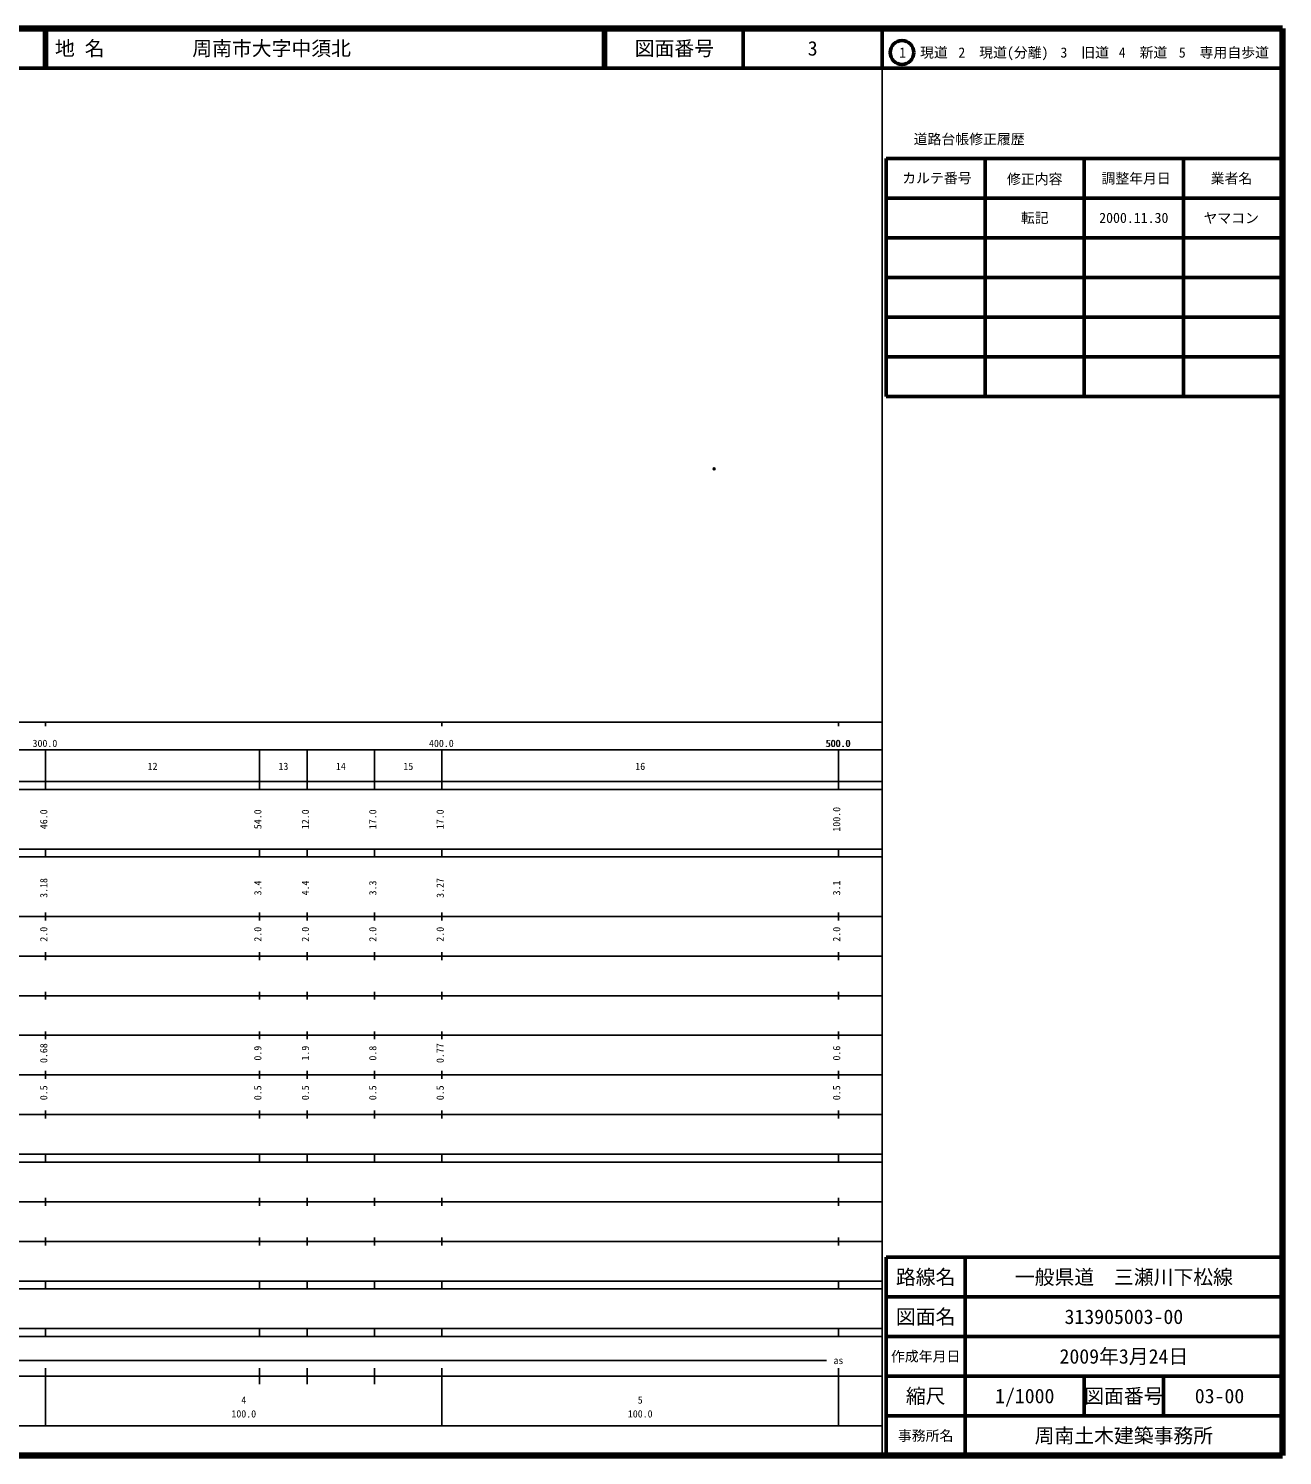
# Model space of a CAD drawing. Units: millimetres on the paper. Extents: x 40 to 680, y 20 to 380.
# Drawn here: x 363.7 to 680, y 20 to 380 of the extents above; entities that cross this region are included whole.
import ezdxf
from ezdxf.enums import TextEntityAlignment as Align

# ---------------------------------------------------------------- set-up
doc = ezdxf.new("R2010")
doc.units = ezdxf.units.MM
doc.header["$PDMODE"] = 32
doc.header["$PDSIZE"] = 0.5
doc.layers.add('M-OTRS', color=6, linetype='Continuous')
doc.layers.add('M-TTL-TXT', color=7, linetype='Continuous')
for name, color, linetype, lineweight in [('M-TTL', 2, 'Continuous', 140), ('M-TTL-BAND', 7, 'Continuous', 25), ('M-TTL-FRAM', 2, 'Continuous', 50), ('M-TTL-LINE', 7, 'Continuous', 50)]:
    doc.layers.add(name, color=color, linetype=linetype, lineweight=lineweight)
doc.styles.add('ＭＳ ゴシック', font='')
doc.styles.get('ＭＳ ゴシック').set_extended_font_data('MS Gothic')

msp = doc.modelspace()

# ---------------------------------------------------------------- linework, layer by layer
at = {"layer": 'M-OTRS'}
msp.add_point((536.641, 268.921), dxfattribs=at)
at = {"layer": 'M-TTL'}
for p, q in [((680, 380), (40, 380)), ((680, 20), (680, 380)), ((40, 20), (680, 20))]:
    msp.add_line(p, q, dxfattribs=at)
at = {"layer": 'M-TTL-BAND'}
for p, q in [((579, 20), (579, 370)), ((40, 205), (579, 205)), ((368, 205), (368, 204)), ((468, 205), (468, 204)), ((568, 205), (568, 204)), ((68, 198), (579, 198)), ((368, 188), (368, 198)), ((422, 188), (422, 198)), ((434, 188), (434, 198)), ((451, 188), (451, 198)), ((468, 188), (468, 198)), ((568, 188), (568, 198)), ((40, 190), (579, 190)), ((40, 188), (579, 188)), ((40, 173), (579, 173)), ((368, 171), (368, 173)), ((422, 171), (422, 173)), ((434, 171), (434, 173)), ((451, 171), (451, 173)), ((468, 171), (468, 173)), ((568, 171), (568, 173)), ((40, 171), (579, 171)), ((40, 156), (579, 156)), ((368, 155), (368, 157)), ((422, 155), (422, 157)), ((434, 155), (434, 157)), ((451, 155), (451, 157)), ((468, 155), (468, 157)), ((568, 155), (568, 157)), ((46, 146), (579, 146)), ((368, 145), (368, 147)), ((422, 145), (422, 147)), ((434, 145), (434, 147)), ((451, 145), (451, 147)), ((468, 145), (468, 147)), ((568, 145), (568, 147)), ((368, 135), (368, 137)), ((422, 135), (422, 137)), ((434, 135), (434, 137)), ((451, 135), (451, 137)), ((468, 135), (468, 137)), ((568, 135), (568, 137)), ((52, 136), (579, 136)), ((46, 126), (579, 126)), ((368, 125), (368, 127)), ((422, 125), (422, 127)), ((434, 125), (434, 127)), ((451, 125), (451, 127)), ((468, 125), (468, 127)), ((568, 125), (568, 127)), ((52, 116), (579, 116)), ((368, 115), (368, 117)), ((422, 115), (422, 117)), ((434, 115), (434, 117)), ((451, 115), (451, 117)), ((468, 115), (468, 117)), ((568, 115), (568, 117)), ((46, 106), (579, 106)), ((368, 105), (368, 107)), ((422, 105), (422, 107)), ((434, 105), (434, 107)), ((451, 105), (451, 107)), ((468, 105), (468, 107)), ((568, 105), (568, 107)), ((40, 96), (579, 96)), ((40, 94), (579, 94)), ((368, 94), (368, 96)), ((422, 94), (422, 96)), ((434, 94), (434, 96)), ((451, 94), (451, 96)), ((468, 94), (468, 96)), ((568, 94), (568, 96)), ((49, 84), (579, 84)), ((368, 83), (368, 85)), ((422, 83), (422, 85)), ((434, 83), (434, 85)), ((451, 83), (451, 85)), ((468, 83), (468, 85)), ((568, 83), (568, 85)), ((40, 74), (579, 74)), ((368, 73), (368, 75)), ((422, 73), (422, 75)), ((434, 73), (434, 75)), ((451, 73), (451, 75)), ((468, 73), (468, 75)), ((568, 73), (568, 75)), ((40, 64), (579, 64)), ((40, 62), (579, 62)), ((368, 62), (368, 64)), ((422, 62), (422, 64)), ((434, 62), (434, 64)), ((451, 62), (451, 64)), ((468, 62), (468, 64)), ((568, 62), (568, 64)), ((40, 52), (579, 52)), ((368, 50), (368, 52)), ((422, 50), (422, 52)), ((434, 50), (434, 52)), ((451, 50), (451, 52)), ((468, 50), (468, 52)), ((568, 50), (568, 52)), ((40, 50), (579, 50)), ((71, 44), (565, 44)), ((40, 40), (579, 40)), ((368, 27.5), (368, 42)), ((422, 38), (422, 42)), ((434, 38), (434, 42)), ((451, 38), (451, 42)), ((468, 27.5), (468, 42)), ((568, 27.5), (568, 42)), ((68, 27.5), (579, 27.5))]:
    msp.add_line(p, q, dxfattribs=at)
at = {"layer": 'M-TTL-FRAM'}
for p, q in [((580, 347.197), (580, 287.197)), ((580, 347.197), (680, 347.197)), ((580, 287.197), (680, 287.197)), ((680, 70), (580, 70)), ((580, 70), (580, 20))]:
    msp.add_line(p, q, dxfattribs=at)
at = {"layer": 'M-TTL-LINE'}
for p, q in [((367.75, 380), (367.75, 370)), ((368.25, 380), (368.25, 370)), ((508.747, 380), (508.747, 370)), ((509.247, 380), (509.247, 370)), ((543.997, 380), (543.997, 370)), ((579, 380), (579, 370)), ((40, 370), (680, 370)), ((605, 347.197), (605, 287.197)), ((630, 347.197), (630, 287.197)), ((655, 347.197), (655, 287.197)), ((580, 337.197), (680, 337.197)), ((580, 327.197), (680, 327.197)), ((580, 317.197), (680, 317.197)), ((580, 307.197), (680, 307.197)), ((580, 297.197), (680, 297.197)), ((600, 70), (600, 20)), ((680, 60), (580, 60)), ((680, 50), (580, 50)), ((680, 40), (580, 40)), ((630, 40), (630, 30)), ((650, 40), (650, 30)), ((680, 30), (580, 30))]:
    msp.add_line(p, q, dxfattribs=at)
msp.add_circle((584.031, 373.958), 3, dxfattribs=at)

# ---------------------------------------------------------------- texts
at = {"layer": 'M-TTL-BAND', "style": 'ＭＳ ゴシック'}
for s, p in [('300.0', (367.844, 198.195)), ('400.0', (467.844, 198.195)), ('500.0', (567.844, 198.195)), ('500.0', (568, 198.195)), ('12', (395, 192.405)), ('13', (428, 192.405)), ('14', (442.5, 192.405)), ('15', (459.5, 192.405)), ('16', (518, 192.405)), ('as', (568, 42.5)), ('4', (418, 32.523)), ('5', (518, 32.523)), ('100.0', (418, 29.033)), ('100.0', (518, 29.033))]:
    msp.add_text(s, height=1.833, dxfattribs=at).set_placement(p, align=Align.BOTTOM_CENTER)
for s, p in [('46.0', (369, 180.5)), ('54.0', (423, 180.5)), ('12.0', (435, 180.5)), ('17.0', (452, 180.5)), ('17.0', (469, 180.5)), ('100.0', (569, 180.5)), ('3.18', (369, 163.174)), ('3.4', (423, 163.174)), ('4.4', (435, 163.174)), ('3.3', (452, 163.174)), ('3.27', (469, 163.174)), ('3.1', (569, 163.174)), ('2.0', (369, 151.5)), ('2.0', (423, 151.5)), ('2.0', (435, 151.5)), ('2.0', (452, 151.5)), ('2.0', (469, 151.5)), ('2.0', (569, 151.5)), ('0.68', (369, 121.5)), ('0.9', (423, 121.5)), ('1.9', (435, 121.5)), ('0.8', (452, 121.5)), ('0.77', (469, 121.5)), ('0.6', (569, 121.5)), ('0.5', (369, 111.5)), ('0.5', (423, 111.5)), ('0.5', (435, 111.5)), ('0.5', (452, 111.5)), ('0.5', (469, 111.5)), ('0.5', (569, 111.5))]:
    msp.add_text(s, height=1.833, rotation=90, dxfattribs=at).set_placement(p, align=Align.BOTTOM_CENTER)
at = {"layer": 'M-TTL-TXT', "style": 'ＭＳ ゴシック'}
for s, p in [('地 名', (370.38, 375)), ('周南市大字中須北', (405.024, 375))]:
    msp.add_text(s, height=3.666, dxfattribs=at).set_placement(p, align=Align.MIDDLE_LEFT)
for s, height, p in [('図面番号', 3.666, (526.622, 375)), ('3', 3.666, (561.497, 375)), ('1\u3000現道', 2.566, (589.448, 373.958)), ('2\u3000現道(分離)', 2.566, (609.619, 373.958)), ('3\u3000旧道', 2.566, (630.121, 373.958)), ('4\u3000新道', 2.566, (644.824, 373.958)), ('5\u3000専用自歩道', 2.566, (665.228, 373.958)), ('道路台帳修正履歴', 2.566, (600.968, 352.113)), ('カルテ番号', 2.566, (592.839, 342.277)), ('修正内容', 2.566, (617.509, 342.023)), ('調整年月日', 2.566, (643.089, 342.197)), ('業者名', 2.566, (667.134, 342.197)), ('転記', 2.566, (617.5, 332.245)), ('2000.11.30', 2.566, (642.5, 332.245)), ('ヤマコン', 2.566, (667.077, 332.189)), ('路線名', 3.666, (590, 65)), ('路線名', 3.666, (590, 65)), ('一般県道\u3000三瀬川下松線', 3.666, (640, 65)), ('図面名', 3.666, (590, 55)), ('図面名', 3.666, (590, 55)), ('313905003-00', 3.666, (640, 55)), ('2009年3月24日', 3.666, (640, 45)), ('作成年月日', 2.566, (590, 45)), ('作成年月日', 2.566, (590, 45)), ('縮尺', 3.666, (590, 35)), ('縮尺', 3.666, (590, 35)), ('1/1000', 3.666, (615, 35)), ('図面番号', 3.666, (640, 35)), ('図面番号', 3.666, (640, 35)), ('03-00', 3.666, (664.125, 35)), ('事務所名', 2.566, (590, 25)), ('事務所名', 2.566, (590, 25)), ('周南土木建築事務所', 3.666, (640, 25))]:
    msp.add_text(s, height=height, dxfattribs=at).set_placement(p, align=Align.MIDDLE_CENTER)

doc.saveas('drawing.dxf')
